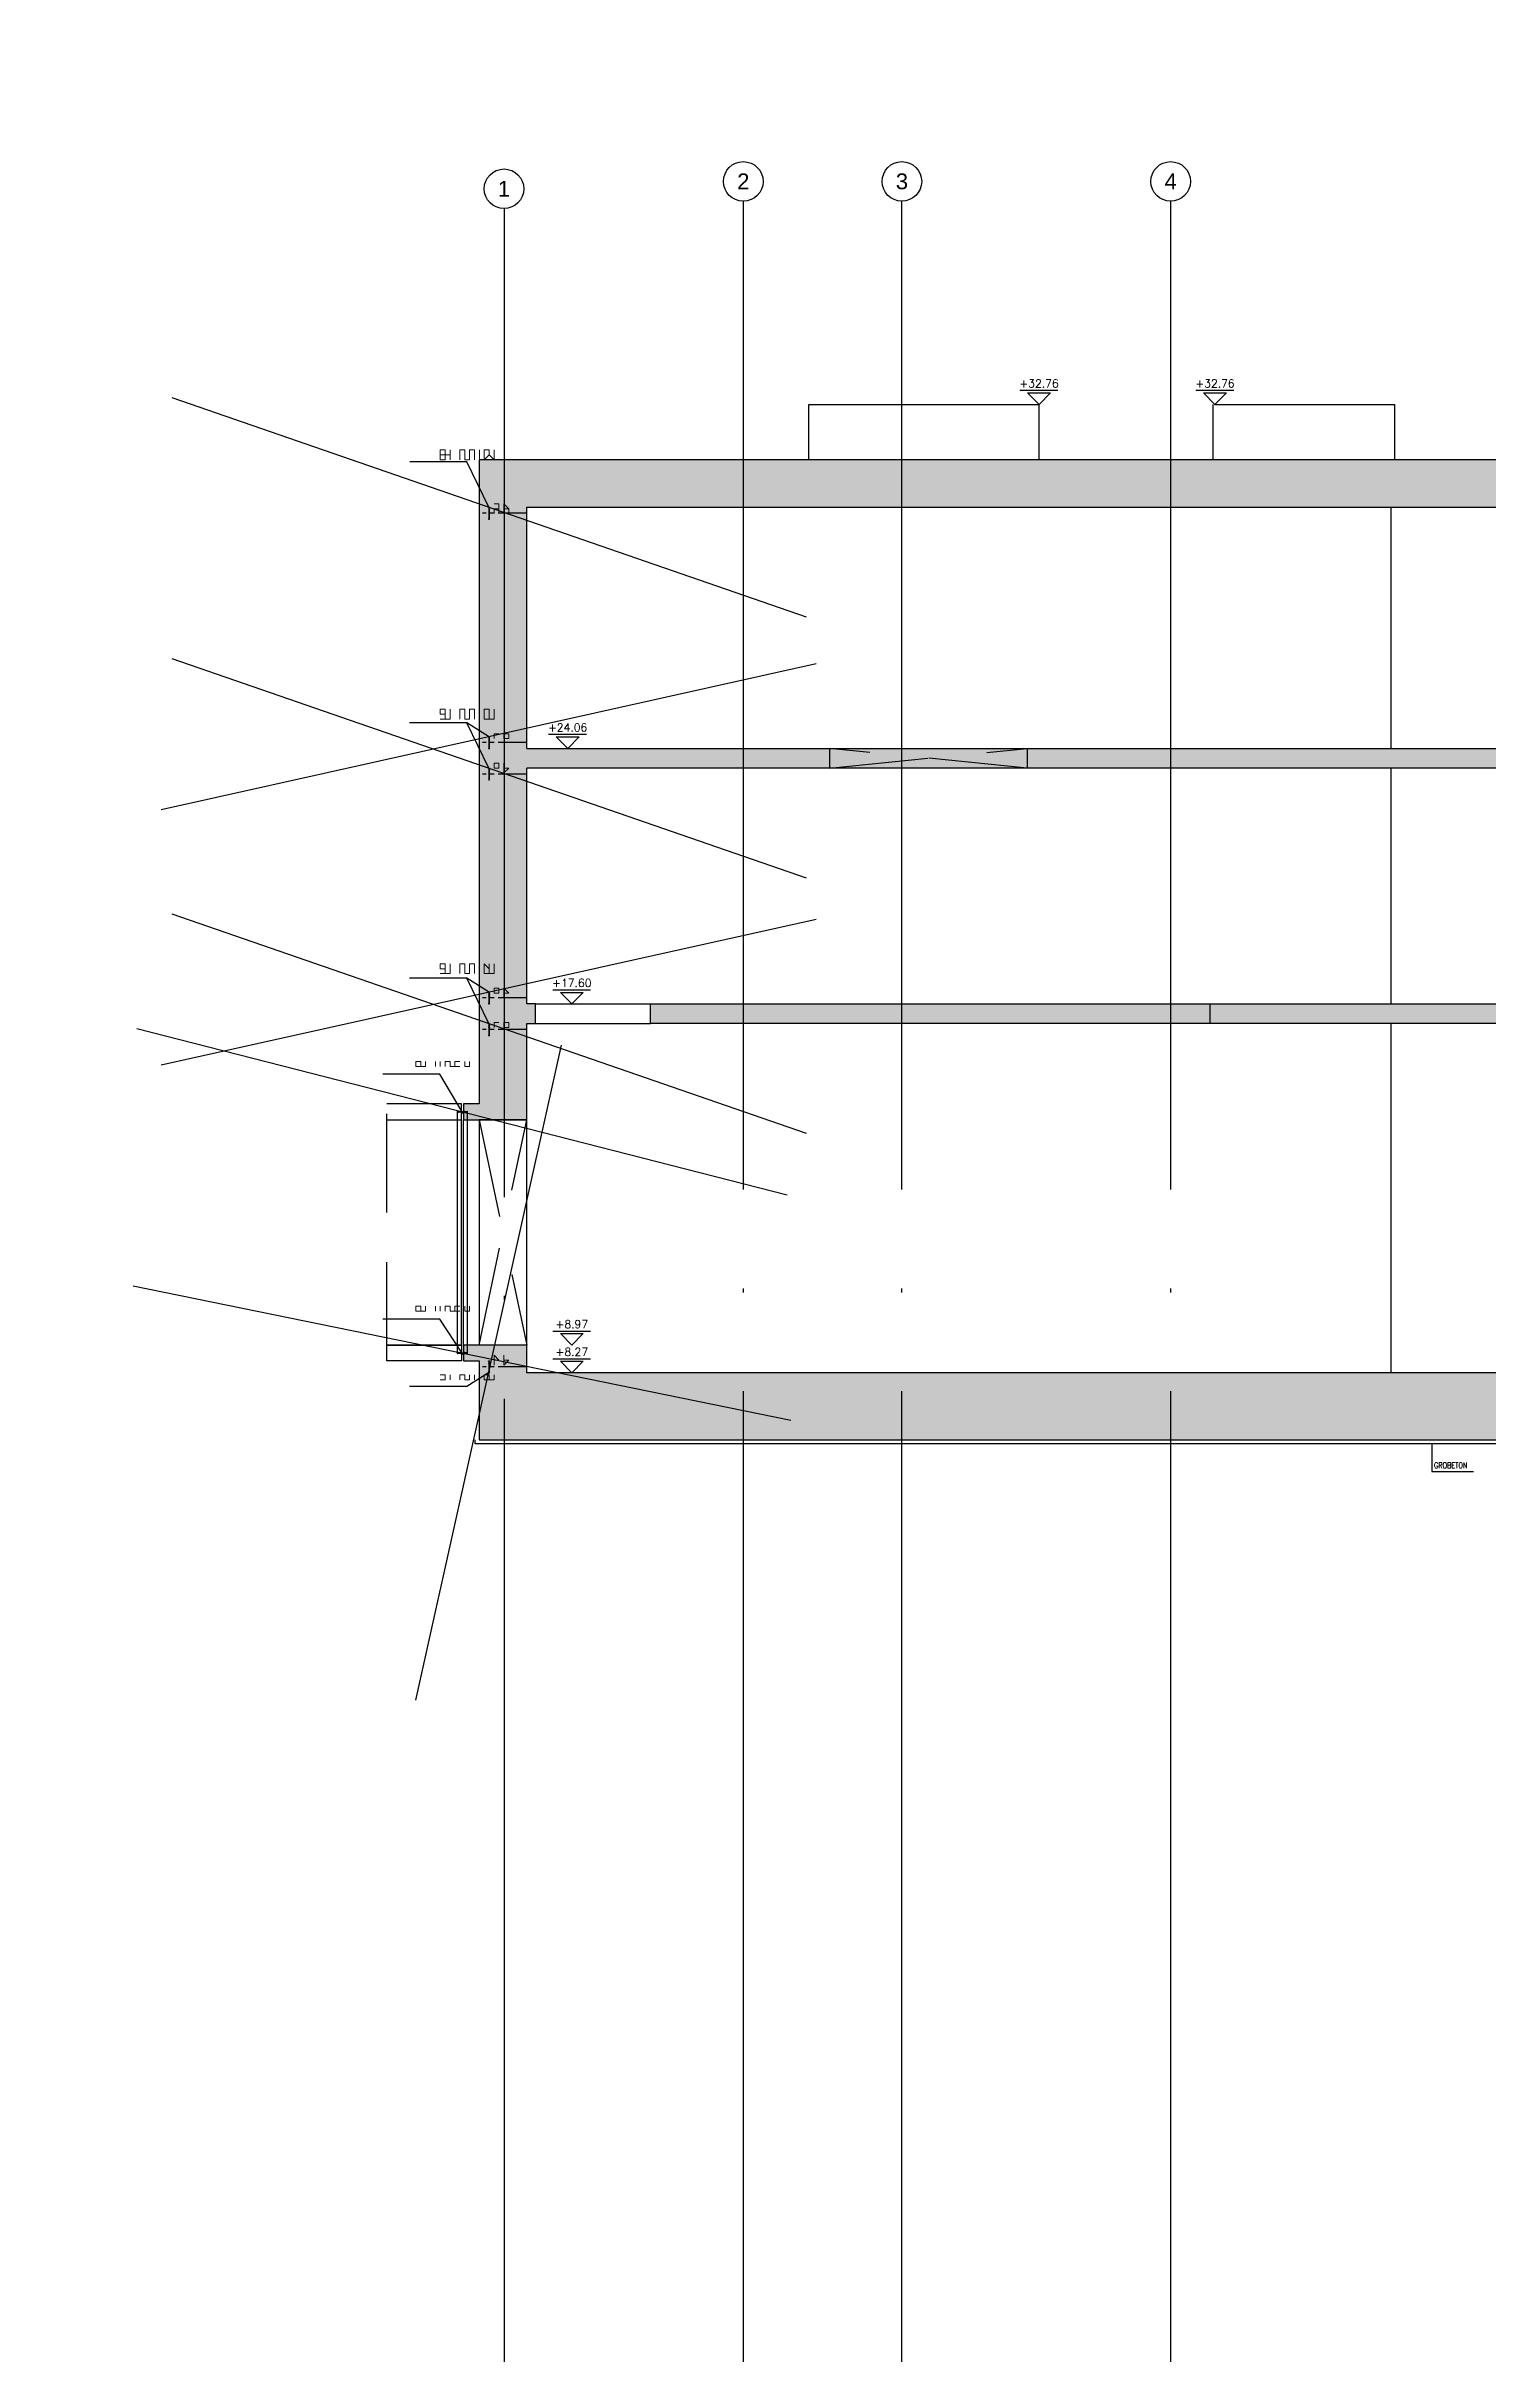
# Model space of a CAD drawing. Header units: inches. Extents: x 400392 to 401495, y 4543971 to 4544133.
# Drawn here: x 400613.4 to 400649.8, y 4543986.9 to 4544045.4 of the extents above; entities that cross this region are included whole.
import ezdxf
from ezdxf.enums import TextEntityAlignment as Align

# ---------------------------------------------------------------- set-up
doc = ezdxf.new("R2010")
doc.units = ezdxf.units.IN
doc.header["$MEASUREMENT"] = 0
for name, pattern in [('ACAD_ISO05W100', [33, 24, -3, 0, -3, 0, -3]), ('AKS', [3, 2.5, -0.25, 0, -0.25]), ('CIZGI', [0.4, 0.25, -0.15]), ('CONTINU', [0]), ('HIDDEN', [0.375, 0.25, -0.125]), ('UUC-ST-KAL-I05-101-U-000$0$ACAD_ISO05W100', [33, 24, -3, 0, -3, 0, -3])]:
    doc.linetypes.add(name, pattern=pattern)
for name, color, linetype in [('aks prota', 2, 'AKS'), ('caks prota', 4, 'Continuous'), ('görünüş prota', 4, 'Continuous'), ('inşaat derzi prota', 11, 'Continuous'), ('kesik prota', 2, 'CIZGI'), ('kesit prota', 1, 'Continuous'), ('kesit tarama prota', 252, 'Continuous'), ('kolon tarama prota', 252, 'Continuous'), ('kot prota', 4, 'Continuous'), ('not çizgisi prota', 4, 'Continuous'), ('PRT-CST-rc_level', 6, 'Continuous'), ('PRT-CST-rc_levermark', 4, 'Continuous'), ('st_s_not yazısı', 6, 'Continuous'), ('st_s_not çizgisi', 4, 'CIZGI'), ('st_s_su tutucu', 2, 'Continuous'), ('st_s_ölçü', 4, 'Continuous'), ('taks prota', 7, 'Continuous'), ('UUC-ST-KAL-I05-101-U-000$0$st_s_su tutucu', 2, 'Continuous')]:
    doc.layers.add(name, color=color, linetype=linetype)
doc.styles.add('NOT', font='romanstw.shx')
doc.styles.add('OLCU', font='romanstw.shx')
doc.styles.add('TAKS', font='Arial Unicode.ttf')
doc.dimstyles.new('1-50', dxfattribs={"dimtxt": 10, "dimasz": 4, "dimexe": 4, "dimexo": 8, "dimgap": 4, "dimtad": 1, "dimdec": 1, "dimrnd": 0.05, "dimzin": 9, "dimdsep": 46, "dimtxsty": 'OLCU', "dimblk1": 'OBLIQUE', "dimblk2": 'OBLIQUE', "dimsah": 1, "dimcen": 2, "dimdle": 4, "dimclrd": 4, "dimclre": 4, "dimclrt": 3, "dimadec": 1, "dimazin": 0, "dimtfac": 1, "dimtdec": 1, "dimtix": 1, "dimtmove": 2, "dimatfit": 3, "dimldrblk": 'OBLIQUE', "dimfxl": 1, "dimtvp": 1, "dimtolj": 1, "dimtzin": 1, "dimarcsym": 0})

# ---------------------------------------------------------------- blocks, each defined once
blk = doc.blocks.new('_Oblique')
at = {"layer": 'st_s_ölçü', "lineweight": -2}
blk.add_line((-0.5, -0.5), (0.5, 0.5), dxfattribs=at)
blk = doc.blocks.new('KOTK5')
at = {"layer": 'PRT-CST-rc_levermark'}
blk.add_line((217, 160), (-213, 160), dxfattribs=at)
blk.add_lwpolyline([(130, 130), (-130, 130), (0, 0)], close=True, dxfattribs=at)
at = {"layer": 'PRT-CST-rc_level', "style": 'OLCU'}
blk.add_attdef('000.00', text='', height=90, dxfattribs=at).set_placement((0, 193), align=Align.CENTER)
blk = doc.blocks.new('D')
at = {"layer": 'st_s_su tutucu', "linetype": 'CONTINU', "ltscale": 0.2}
for p, q in [((-39988, 52508), (-39993, 52508)), ((-39993, 52508), (-39993, 52507)), ((-39993, 52507), (-39991, 52506)), ((-39991, 52499), (-39992, 52499)), ((-39992, 52499), (-39992, 52498)), ((-39992, 52498), (-39991, 52498)), ((-39991, 52489), (-39992, 52489)), ((-39992, 52489), (-39992, 52488)), ((-39992, 52488), (-39991, 52488)), ((-39991, 52479), (-39992, 52479)), ((-39992, 52479), (-39992, 52478)), ((-39992, 52478), (-39991, 52478)), ((-39992, 52468), (-39992, 52469)), ((-39992, 52469), (-39991, 52469)), ((-39991, 52468), (-39992, 52468)), ((-39991, 52506), (-39991, 52499)), ((-39991, 52498), (-39991, 52489)), ((-39991, 52488), (-39991, 52479)), ((-39991, 52469), (-39991, 52478)), ((-39991, 52459), (-39991, 52468)), ((-39990, 52506), (-39988, 52507)), ((-39990, 52499), (-39990, 52506)), ((-39989, 52499), (-39990, 52499)), ((-39990, 52489), (-39990, 52498)), ((-39990, 52498), (-39989, 52498)), ((-39989, 52489), (-39990, 52489)), ((-39990, 52479), (-39990, 52488)), ((-39990, 52488), (-39989, 52488)), ((-39989, 52479), (-39990, 52479)), ((-39990, 52478), (-39989, 52478)), ((-39990, 52478), (-39990, 52469)), ((-39990, 52469), (-39989, 52469)), ((-39989, 52468), (-39990, 52468)), ((-39990, 52468), (-39990, 52459)), ((-39989, 52498), (-39989, 52499)), ((-39989, 52488), (-39989, 52489)), ((-39989, 52478), (-39989, 52479)), ((-39989, 52469), (-39989, 52468)), ((-39988, 52507), (-39988, 52508)), ((-39993, 52449), (-39991, 52450)), ((-39993, 52448), (-39993, 52449)), ((-39988, 52448), (-39993, 52448)), ((-39992, 52458), (-39992, 52459)), ((-39992, 52459), (-39991, 52459)), ((-39991, 52458), (-39992, 52458)), ((-39991, 52450), (-39991, 52458)), ((-39990, 52459), (-39989, 52459)), ((-39989, 52458), (-39990, 52458)), ((-39990, 52458), (-39990, 52450)), ((-39990, 52450), (-39988, 52449)), ((-39989, 52459), (-39989, 52458)), ((-39988, 52449), (-39988, 52448))]:
    blk.add_line(p, q, dxfattribs=at)

msp = doc.modelspace()

# ---------------------------------------------------------------- hatches: boundary and pattern name
at = {"layer": 'kesit tarama prota'}
h = msp.add_hatch(color=256, dxfattribs=at)
h.dxf.hatch_style = 1
h.paths.add_polyline_path([(400660.395, 4544034.993), (400624.318, 4544034.993), (400624.318, 4544018.703), (400623.918, 4544018.703), (400623.918, 4544018.303), (400625.518, 4544018.303), (400625.518, 4544020.733), (400625.745, 4544020.733), (400625.745, 4544021.233), (400625.518, 4544021.233), (400625.518, 4544027.193), (400660.395, 4544027.193), (400660.395, 4544027.693), (400625.518, 4544027.693), (400625.518, 4544033.793), (400660.395, 4544033.793)])
h = msp.add_hatch(color=256, dxfattribs=at)
h.dxf.hatch_style = 1
h.paths.add_polyline_path([(400642.795, 4544020.733), (400628.645, 4544020.733), (400628.645, 4544021.233), (400642.795, 4544021.233)])
h = msp.add_hatch(dxfattribs=at)
h.set_pattern_fill('DOTS', color=2, scale=0.05, angle=36)
h.set_pattern_definition([(36, (401115.44459, 4543690.453005), (-0.014547592, 0.087543451), [0, -0.079375])])
h.paths.add_polyline_path([(400650.795, 4544021.233), (400642.795, 4544021.233), (400642.795, 4544020.733), (400650.795, 4544020.733)])
h.paths.add_polyline_path([(400658.795, 4544021.233), (400654.795, 4544021.233), (400654.795, 4544020.733), (400658.795, 4544020.733)])
h = msp.add_hatch(color=256, dxfattribs=at)
h.dxf.hatch_style = 1
h.paths.add_polyline_path([(400661.781, 4544011.903), (400625.518, 4544011.903), (400625.518, 4544012.603), (400623.918, 4544012.603), (400623.918, 4544012.203), (400624.318, 4544012.203), (400624.318, 4544010.203), (400661.781, 4544010.203)])

# ---------------------------------------------------------------- linework, layer by layer
at = {"layer": 'aks prota', "ltscale": 10}
for p, q in [((400630.996, 4544041.533), (400630.996, 4543986.892)), ((400634.996, 4544041.533), (400634.996, 4543986.892)), ((400641.796, 4544041.533), (400641.796, 4543986.892)), ((400624.945, 4544041.346), (400624.945, 4543986.892))]:
    msp.add_line(p, q, dxfattribs=at)
at = {"layer": 'caks prota', "ltscale": 0.05}
for centre in [(400624.945, 4544041.846), (400630.996, 4544042.033), (400635.007, 4544042.033), (400641.802, 4544042.033)]:
    msp.add_circle(centre, 0.5, dxfattribs=at)
at = {"layer": 'görünüş prota', "color": 4}
for p, q in [((400632.656, 4544034.993), (400632.656, 4544036.393)), ((400638.474, 4544034.993), (400638.474, 4544036.393)), ((400642.873, 4544034.993), (400642.873, 4544036.393)), ((400647.473, 4544034.993), (400647.473, 4544036.393)), ((400647.376, 4544027.693), (400647.376, 4544033.793)), ((400647.376, 4544021.233), (400647.376, 4544027.193)), ((400647.376, 4544011.903), (400647.376, 4544020.733))]:
    msp.add_line(p, q, dxfattribs=at)
for points in [[(400632.656, 4544036.393), (400638.474, 4544036.393)], [(400642.923, 4544036.393), (400647.473, 4544036.393)], [(400625.745, 4544021.233), (400628.645, 4544021.233)], [(400625.745, 4544020.733), (400628.645, 4544020.733)], [(400624.318, 4544018.303), (400624.318, 4544012.603)], [(400625.518, 4544012.603), (400625.518, 4544018.303)]]:
    msp.add_lwpolyline(points, dxfattribs=at)
at = {"layer": 'görünüş prota'}
for points in [[(400642.795, 4544021.233), (400650.795, 4544021.233)], [(400650.795, 4544020.733), (400642.795, 4544020.733)], [(400659.481, 4544010.103), (400624.218, 4544010.103), (400624.218, 4544010.203)]]:
    msp.add_lwpolyline(points, dxfattribs=at)
at = {"layer": 'inşaat derzi prota', "linetype": 'ACAD_ISO05W100', "ltscale": 0.03}
for points in [[(400625.518, 4544033.643), (400624.318, 4544033.643)], [(400625.518, 4544027.843), (400624.318, 4544027.843)], [(400625.518, 4544027.043), (400624.318, 4544027.043)], [(400625.518, 4544021.383), (400624.318, 4544021.383)], [(400625.518, 4544020.583), (400624.318, 4544020.583)], [(400625.518, 4544012.053), (400624.318, 4544012.053)]]:
    msp.add_lwpolyline(points, dxfattribs=at)
at = {"layer": 'kesik prota', "ltscale": 10}
msp.add_lwpolyline([(400633.174, 4544027.693), (400633.174, 4544027.193), (400638.174, 4544027.693), (400638.174, 4544027.193), (400633.174, 4544027.693)], dxfattribs=at)
msp.add_lwpolyline([(400624.318, 4544012.603), (400625.518, 4544018.303), (400624.318, 4544018.303), (400625.518, 4544012.603)], close=True, dxfattribs=at)
at = {"layer": 'kesit prota', "color": 1}
for p, q in [((400625.518, 4544027.693), (400625.518, 4544033.793)), ((400625.518, 4544021.233), (400625.518, 4544027.193)), ((400623.918, 4544012.603), (400623.918, 4544018.303))]:
    msp.add_line(p, q, dxfattribs=at)
for points in [[(400625.518, 4544033.793), (400660.395, 4544033.793), (400660.395, 4544034.993), (400624.318, 4544034.993), (400624.318, 4544018.703)], [(400625.518, 4544027.693), (400660.395, 4544027.693), (400660.395, 4544027.193), (400625.518, 4544027.193)], [(400624.318, 4544018.703), (400623.918, 4544018.703), (400623.918, 4544018.303), (400625.518, 4544018.303), (400625.518, 4544020.733), (400625.745, 4544020.733), (400625.745, 4544021.233), (400625.518, 4544021.233)], [(400625.518, 4544011.903), (400625.518, 4544012.603), (400623.918, 4544012.603), (400623.918, 4544012.203), (400624.318, 4544012.203), (400624.318, 4544010.203), (400661.781, 4544010.203), (400661.781, 4544011.903), (400625.518, 4544011.903)]]:
    msp.add_lwpolyline(points, dxfattribs=at)
msp.add_lwpolyline([(400642.795, 4544020.733), (400628.645, 4544020.733), (400628.645, 4544021.233), (400642.795, 4544021.233)], close=True, dxfattribs=at)
at = {"layer": 'kolon tarama prota', "linetype": 'HIDDEN', "ltscale": 10}
msp.add_line((400621.986, 4544012.203), (400621.986, 4544018.703), dxfattribs=at)
at = {"layer": 'kolon tarama prota'}
msp.add_line((400623.868, 4544012.603), (400623.868, 4544018.303), dxfattribs=at)
for points in [[(400621.986, 4544018.303), (400623.868, 4544018.303), (400623.868, 4544018.703), (400621.986, 4544018.703)], [(400623.868, 4544012.603), (400621.986, 4544012.603)], [(400621.986, 4544012.603), (400623.868, 4544012.603), (400623.868, 4544012.203), (400621.986, 4544012.203)]]:
    msp.add_lwpolyline(points, dxfattribs=at)
at = {"layer": 'st_s_not çizgisi', "linetype": 'CONTINU'}
msp.add_lwpolyline([(400648.403, 4544010.103), (400648.403, 4544009.408), (400649.459, 4544009.408)], dxfattribs=at)
at = {"layer": 'st_s_ölçü', "color": 6, "lineweight": 0}
for points in [[(400623.457, 4544035.241), (400623.333, 4544035.241), (400623.333, 4544035.117), (400623.457, 4544035.117), (400623.457, 4544034.993), (400623.333, 4544034.993), (400623.333, 4544035.117)], [(400623.457, 4544035.241), (400623.457, 4544035.117), (400623.581, 4544035.117), (400623.581, 4544034.993), (400623.581, 4544035.117), (400623.581, 4544035.241)], [(400623.828, 4544035.241), (400623.828, 4544034.993)], [(400623.828, 4544035.241), (400623.952, 4544035.241)], [(400623.952, 4544035.241), (400623.952, 4544035.117), (400623.952, 4544034.993), (400624.076, 4544034.993), (400624.076, 4544035.117), (400624.076, 4544035.241)], [(400624.076, 4544035.241), (400624.2, 4544035.241)], [(400624.2, 4544035.241), (400624.2, 4544034.993)], [(400624.571, 4544035.241), (400624.447, 4544035.241), (400624.447, 4544035.117), (400624.447, 4544034.993), (400624.571, 4544035.117)], [(400624.571, 4544035.241), (400624.571, 4544035.117), (400624.695, 4544034.993), (400624.695, 4544035.117), (400624.695, 4544035.241)], [(400624.695, 4544033.879), (400624.818, 4544033.879), (400624.818, 4544033.755), (400624.695, 4544033.755)], [(400624.818, 4544033.755), (400624.818, 4544033.632)], [(400625.066, 4544033.755), (400625.066, 4544033.632)], [(400623.457, 4544028.558), (400623.457, 4544028.681), (400623.333, 4544028.681), (400623.333, 4544028.558), (400623.457, 4544028.558), (400623.457, 4544028.434), (400623.333, 4544028.434)], [(400623.457, 4544028.681), (400623.457, 4544028.558), (400623.457, 4544028.434), (400623.581, 4544028.434), (400623.581, 4544028.558), (400623.581, 4544028.681)], [(400623.828, 4544028.681), (400623.828, 4544028.434)], [(400623.828, 4544028.681), (400623.952, 4544028.681)], [(400623.952, 4544028.681), (400623.952, 4544028.558), (400623.952, 4544028.434), (400624.076, 4544028.434), (400624.076, 4544028.558), (400624.076, 4544028.681)], [(400624.076, 4544028.681), (400624.2, 4544028.681)], [(400624.2, 4544028.681), (400624.2, 4544028.434)], [(400624.571, 4544028.558), (400624.571, 4544028.681), (400624.447, 4544028.681), (400624.447, 4544028.558), (400624.447, 4544028.434), (400624.571, 4544028.434)], [(400624.571, 4544028.681), (400624.571, 4544028.558), (400624.571, 4544028.434), (400624.695, 4544028.434), (400624.695, 4544028.558), (400624.695, 4544028.681)], [(400624.695, 4544028.063), (400624.818, 4544028.063), (400624.695, 4544028.063), (400624.695, 4544027.939)], [(400623.457, 4544022.122), (400623.457, 4544022.246), (400623.333, 4544022.246), (400623.333, 4544022.122), (400623.457, 4544022.122), (400623.457, 4544021.998), (400623.333, 4544021.998)], [(400623.457, 4544022.246), (400623.457, 4544021.998), (400623.581, 4544021.998), (400623.581, 4544022.246)], [(400623.828, 4544022.246), (400623.828, 4544021.998)], [(400623.828, 4544022.246), (400623.952, 4544022.246)], [(400623.952, 4544022.246), (400623.952, 4544021.998), (400624.076, 4544021.998), (400624.076, 4544022.246)], [(400624.076, 4544022.246), (400624.2, 4544022.246)], [(400624.2, 4544022.246), (400624.2, 4544021.998)], [(400624.571, 4544022.122), (400624.447, 4544022.246), (400624.447, 4544022.122), (400624.447, 4544021.998), (400624.571, 4544021.998)], [(400624.571, 4544022.246), (400624.571, 4544021.998), (400624.695, 4544021.998), (400624.695, 4544022.246)], [(400624.695, 4544021.627), (400624.695, 4544021.503), (400624.695, 4544021.627), (400624.818, 4544021.627), (400624.818, 4544021.503), (400624.695, 4544021.503)], [(400624.695, 4544020.761), (400624.818, 4544020.761), (400624.695, 4544020.761), (400624.695, 4544020.637)], [(400622.838, 4544019.771), (400622.714, 4544019.771), (400622.714, 4544019.647), (400622.838, 4544019.647), (400622.714, 4544019.647)], [(400622.838, 4544019.771), (400622.838, 4544019.647), (400622.962, 4544019.647), (400622.962, 4544019.771)], [(400623.209, 4544019.771), (400623.209, 4544019.647)], [(400623.457, 4544019.771), (400623.457, 4544019.647)], [(400623.457, 4544019.771), (400623.581, 4544019.771)], [(400623.581, 4544019.771), (400623.581, 4544019.647), (400623.704, 4544019.647), (400623.704, 4544019.771)], [(400623.828, 4544019.771), (400623.704, 4544019.771), (400623.704, 4544019.647), (400623.828, 4544019.647)], [(400623.952, 4544019.771), (400623.952, 4544019.647), (400624.076, 4544019.647), (400624.076, 4544019.771)], [(400622.838, 4544013.583), (400622.714, 4544013.583), (400622.714, 4544013.459), (400622.838, 4544013.459), (400622.714, 4544013.459)], [(400622.838, 4544013.583), (400622.838, 4544013.459), (400622.962, 4544013.459), (400622.962, 4544013.583)], [(400623.209, 4544013.583), (400623.209, 4544013.459)], [(400623.457, 4544013.583), (400623.457, 4544013.459)], [(400623.457, 4544013.583), (400623.581, 4544013.583)], [(400623.581, 4544013.583), (400623.581, 4544013.459), (400623.704, 4544013.459), (400623.704, 4544013.583)], [(400623.828, 4544013.583), (400623.704, 4544013.583), (400623.704, 4544013.459), (400623.828, 4544013.459)], [(400623.952, 4544013.583), (400623.952, 4544013.459), (400624.076, 4544013.459), (400624.076, 4544013.583)], [(400624.695, 4544012.221), (400624.695, 4544012.345), (400624.818, 4544012.221), (400624.695, 4544012.221), (400624.695, 4544012.098)], [(400623.457, 4544011.85), (400623.333, 4544011.85), (400623.457, 4544011.85), (400623.457, 4544011.726), (400623.333, 4544011.726)], [(400623.828, 4544011.85), (400623.828, 4544011.726)], [(400623.828, 4544011.85), (400623.952, 4544011.85)], [(400623.952, 4544011.85), (400623.952, 4544011.726), (400624.076, 4544011.726), (400624.076, 4544011.85)], [(400624.2, 4544011.85), (400624.2, 4544011.726)], [(400624.571, 4544011.85), (400624.447, 4544011.85), (400624.447, 4544011.726), (400624.571, 4544011.726)], [(400624.571, 4544011.85), (400624.571, 4544011.726), (400624.695, 4544011.726), (400624.695, 4544011.85)]]:
    msp.add_lwpolyline(points, dxfattribs=at)
for points in [[(400624.323, 4544035.241), (400624.323, 4544035.117), (400624.323, 4544034.993), (400624.323, 4544035.117), (400624.323, 4544035.241)], [(400624.942, 4544033.632), (400624.942, 4544033.879), (400625.066, 4544033.755), (400624.942, 4544033.755), (400624.942, 4544033.632)], [(400624.695, 4544033.755), (400624.695, 4544033.632), (400624.695, 4544033.755)], [(400624.323, 4544028.681), (400624.323, 4544028.558), (400624.323, 4544028.434), (400624.323, 4544028.558), (400624.323, 4544028.681)], [(400624.942, 4544027.939), (400624.942, 4544028.063), (400625.066, 4544028.063), (400625.066, 4544027.939), (400624.942, 4544027.939)], [(400624.695, 4544027.196), (400624.695, 4544027.32), (400624.818, 4544027.32), (400624.818, 4544027.196), (400624.695, 4544027.196)], [(400624.942, 4544027.072), (400624.942, 4544027.32), (400624.942, 4544027.196), (400625.066, 4544027.196), (400624.942, 4544027.072)], [(400624.323, 4544022.246), (400624.323, 4544021.998), (400624.323, 4544022.246)], [(400624.942, 4544021.38), (400624.942, 4544021.627), (400625.066, 4544021.503), (400624.942, 4544021.503), (400624.942, 4544021.38)], [(400624.942, 4544020.637), (400624.942, 4544020.761), (400625.066, 4544020.761), (400625.066, 4544020.637), (400624.942, 4544020.637)], [(400623.333, 4544019.771), (400623.333, 4544019.647), (400623.333, 4544019.771)], [(400623.333, 4544013.583), (400623.333, 4544013.459), (400623.333, 4544013.583)], [(400624.942, 4544012.098), (400624.942, 4544012.345), (400624.942, 4544012.221), (400625.066, 4544012.221), (400624.942, 4544012.098)], [(400623.581, 4544011.85), (400623.581, 4544011.726), (400623.581, 4544011.85)], [(400624.323, 4544011.85), (400624.323, 4544011.726), (400624.323, 4544011.85)]]:
    msp.add_lwpolyline(points, close=True, dxfattribs=at)
at = {"layer": 'UUC-ST-KAL-I05-101-U-000$0$st_s_su tutucu', "linetype": 'UUC-ST-KAL-I05-101-U-000$0$ACAD_ISO05W100', "ltscale": 0.05}
for points in [[(400623.912, 4544018.482, -0.57735), (400623.91, 4544018.48), (400623.875, 4544018.48, -0.57735), (400623.874, 4544018.482), (400623.886, 4544018.503, 0.57735), (400623.884, 4544018.505), (400623.838, 4544018.505), (400623.838, 4544018.511), (400623.834, 4544018.511), (400623.834, 4544018.505), (400623.802, 4544018.505), (400623.802, 4544018.511), (400623.798, 4544018.511), (400623.798, 4544018.505), (400623.777, 4544018.505), (400623.768, 4544018.518), (400623.763, 4544018.518), (400623.763, 4544018.487), (400623.768, 4544018.487), (400623.777, 4544018.5), (400623.798, 4544018.5), (400623.798, 4544018.494), (400623.802, 4544018.494), (400623.802, 4544018.5), (400623.834, 4544018.5), (400623.834, 4544018.494), (400623.838, 4544018.494), (400623.838, 4544018.5), (400623.876, 4544018.5, -0.57735), (400623.878, 4544018.498), (400623.866, 4544018.478, 0.57735), (400623.868, 4544018.475), (400623.918, 4544018.475, 0.57735), (400623.919, 4544018.478), (400623.908, 4544018.498, -0.57735), (400623.91, 4544018.5), (400623.947, 4544018.5), (400623.947, 4544018.494), (400623.952, 4544018.494), (400623.952, 4544018.5), (400623.984, 4544018.5), (400623.984, 4544018.494), (400623.988, 4544018.494), (400623.988, 4544018.5), (400624.009, 4544018.5), (400624.018, 4544018.487), (400624.023, 4544018.487), (400624.023, 4544018.518), (400624.018, 4544018.518), (400624.009, 4544018.505), (400623.988, 4544018.505), (400623.988, 4544018.511), (400623.984, 4544018.511), (400623.984, 4544018.505), (400623.952, 4544018.505), (400623.952, 4544018.511), (400623.947, 4544018.511), (400623.947, 4544018.505), (400623.902, 4544018.505, 0.57735), (400623.9, 4544018.503)], [(400623.912, 4544012.382, -0.57735), (400623.91, 4544012.38), (400623.875, 4544012.38, -0.57735), (400623.874, 4544012.382), (400623.886, 4544012.403, 0.57735), (400623.884, 4544012.405), (400623.838, 4544012.405), (400623.838, 4544012.411), (400623.834, 4544012.411), (400623.834, 4544012.405), (400623.802, 4544012.405), (400623.802, 4544012.411), (400623.798, 4544012.411), (400623.798, 4544012.405), (400623.777, 4544012.405), (400623.768, 4544012.418), (400623.763, 4544012.418), (400623.763, 4544012.387), (400623.768, 4544012.387), (400623.777, 4544012.4), (400623.798, 4544012.4), (400623.798, 4544012.394), (400623.802, 4544012.394), (400623.802, 4544012.4), (400623.834, 4544012.4), (400623.834, 4544012.394), (400623.838, 4544012.394), (400623.838, 4544012.4), (400623.876, 4544012.4, -0.57735), (400623.878, 4544012.398), (400623.866, 4544012.378, 0.57735), (400623.868, 4544012.375), (400623.918, 4544012.375, 0.57735), (400623.919, 4544012.378), (400623.908, 4544012.398, -0.57735), (400623.91, 4544012.4), (400623.947, 4544012.4), (400623.947, 4544012.394), (400623.952, 4544012.394), (400623.952, 4544012.4), (400623.984, 4544012.4), (400623.984, 4544012.394), (400623.988, 4544012.394), (400623.988, 4544012.4), (400624.009, 4544012.4), (400624.018, 4544012.387), (400624.023, 4544012.387), (400624.023, 4544012.418), (400624.018, 4544012.418), (400624.009, 4544012.405), (400623.988, 4544012.405), (400623.988, 4544012.411), (400623.984, 4544012.411), (400623.984, 4544012.405), (400623.952, 4544012.405), (400623.952, 4544012.411), (400623.947, 4544012.411), (400623.947, 4544012.405), (400623.902, 4544012.405, 0.57735), (400623.9, 4544012.403)]]:
    msp.add_lwpolyline(points, format="xyb", close=True, dxfattribs=at)
at = {"layer": 'UUC-ST-KAL-I05-101-U-000$0$st_s_su tutucu', "linetype": 'UUC-ST-KAL-I05-101-U-000$0$ACAD_ISO05W100'}
for points in [[(400623.763, 4544018.487), (400623.763, 4544012.418)], [(400624.023, 4544012.418), (400624.023, 4544018.487)]]:
    msp.add_lwpolyline(points, dxfattribs=at)

# ---------------------------------------------------------------- block references
at = {"layer": 'kot prota', "linetype": 'CONTINU', "ltscale": 0.1}
ref = msp.add_blockref('KOTK5', (400638.474, 4544036.393), dxfattribs=dict(at, xscale=-0.002222222222222221, yscale=0.002222222222222222, zscale=0.002222222222222222, rotation=359.9999999998683))
ref.add_attrib('000.00', '+32.76', dxfattribs={"layer": 'PRT-CST-rc_level', "height": 0.2, "style": 'OLCU'}).set_placement((400638.474, 4544036.822), align=Align.CENTER)
ref = msp.add_blockref('KOTK5', (400642.923, 4544036.393), dxfattribs=dict(at, xscale=-0.002222222222222221, yscale=0.002222222222222222, zscale=0.002222222222222222, rotation=359.9999999998683))
ref.add_attrib('000.00', '+32.76', dxfattribs={"layer": 'PRT-CST-rc_level', "height": 0.2, "style": 'OLCU'}).set_placement((400642.923, 4544036.822), align=Align.CENTER)
ref = msp.add_blockref('KOTK5', (400626.555, 4544027.693), dxfattribs=dict(at, xscale=-0.002222222222222221, yscale=0.002222222222222222, zscale=0.002222222222222222, rotation=359.9999999998683))
ref.add_attrib('000.00', '+24.06', dxfattribs={"layer": 'PRT-CST-rc_level', "height": 0.2, "style": 'OLCU'}).set_placement((400626.555, 4544028.122), align=Align.CENTER)
ref = msp.add_blockref('KOTK5', (400626.66, 4544021.233), dxfattribs=dict(at, xscale=-0.002222222222222221, yscale=0.002222222222222222, zscale=0.002222222222222222, rotation=359.9999999998683))
ref.add_attrib('000.00', '+17.60', dxfattribs={"layer": 'PRT-CST-rc_level', "height": 0.2, "style": 'OLCU'}).set_placement((400626.66, 4544021.662), align=Align.CENTER)
ref = msp.add_blockref('KOTK5', (400626.66, 4544012.603), dxfattribs=dict(at, xscale=-0.002222222222222221, yscale=0.002222222222222222, zscale=0.002222222222222222, rotation=359.9999999998683))
ref.add_attrib('000.00', '+8.97', dxfattribs={"layer": 'PRT-CST-rc_level', "height": 0.2, "style": 'OLCU'}).set_placement((400626.66, 4544013.032), align=Align.CENTER)
ref = msp.add_blockref('KOTK5', (400626.66, 4544011.903), dxfattribs=dict(at, xscale=-0.002222222222222221, yscale=0.002222222222222222, zscale=0.002222222222222222, rotation=359.9999999998683))
ref.add_attrib('000.00', '+8.27', dxfattribs={"layer": 'PRT-CST-rc_level', "height": 0.2, "style": 'OLCU'}).set_placement((400626.66, 4544012.332), align=Align.CENTER)
at = {"layer": 'st_s_ölçü', "xscale": 0.004999999999999999, "yscale": 0.004999999999999999, "zscale": 0.004999999999999999, "rotation": 179.9999999999666}
for p in [(400424.616, 4544296.034), (400424.616, 4544290.234), (400424.616, 4544289.434), (400424.616, 4544283.774), (400424.616, 4544282.974), (400424.616, 4544274.444)]:
    msp.add_blockref('D', p, dxfattribs=at)

# ---------------------------------------------------------------- texts
at = {"layer": 'st_s_not yazısı', "ltscale": 0.05, "style": 'NOT', "width": 0.8}
msp.add_text('GROBETON', height=0.15, dxfattribs=at).set_placement((400648.461, 4544009.561), align=Align.MIDDLE_LEFT)
at = {"layer": 'taks prota', "style": 'TAKS'}
for s, p in [('1', (400624.945, 4544041.846)), ('2', (400630.996, 4544042.033)), ('3', (400635.007, 4544042.033)), ('4', (400641.802, 4544042.033))]:
    msp.add_text(s, height=0.4, dxfattribs=at).set_placement(p, align=Align.MIDDLE_CENTER)

# ---------------------------------------------------------------- leaders
at = {"layer": 'not çizgisi prota'}
for points in [[(400624.562, 4544033.793), (400624.003, 4544034.943), (400622.565, 4544034.943)], [(400624.562, 4544027.193), (400624.003, 4544028.343), (400622.565, 4544028.343)], [(400624.555, 4544027.992), (400624.003, 4544028.343), (400622.553, 4544028.343)], [(400624.562, 4544020.733), (400624.003, 4544021.883), (400622.565, 4544021.883)], [(400623.885, 4544018.505), (400623.321, 4544019.457), (400621.883, 4544019.457)], [(400624.555, 4544021.532), (400624.003, 4544021.883), (400622.553, 4544021.883)], [(400623.885, 4544012.401), (400623.321, 4544013.254), (400621.883, 4544013.254)], [(400624.555, 4544011.904), (400624.003, 4544011.553), (400622.553, 4544011.553)]]:
    msp.add_leader(points, dimstyle='1-50', override={"dimasz": 12, "dimgap": 4, "dimtad": 0}, dxfattribs=at)

doc.saveas('drawing.dxf')
